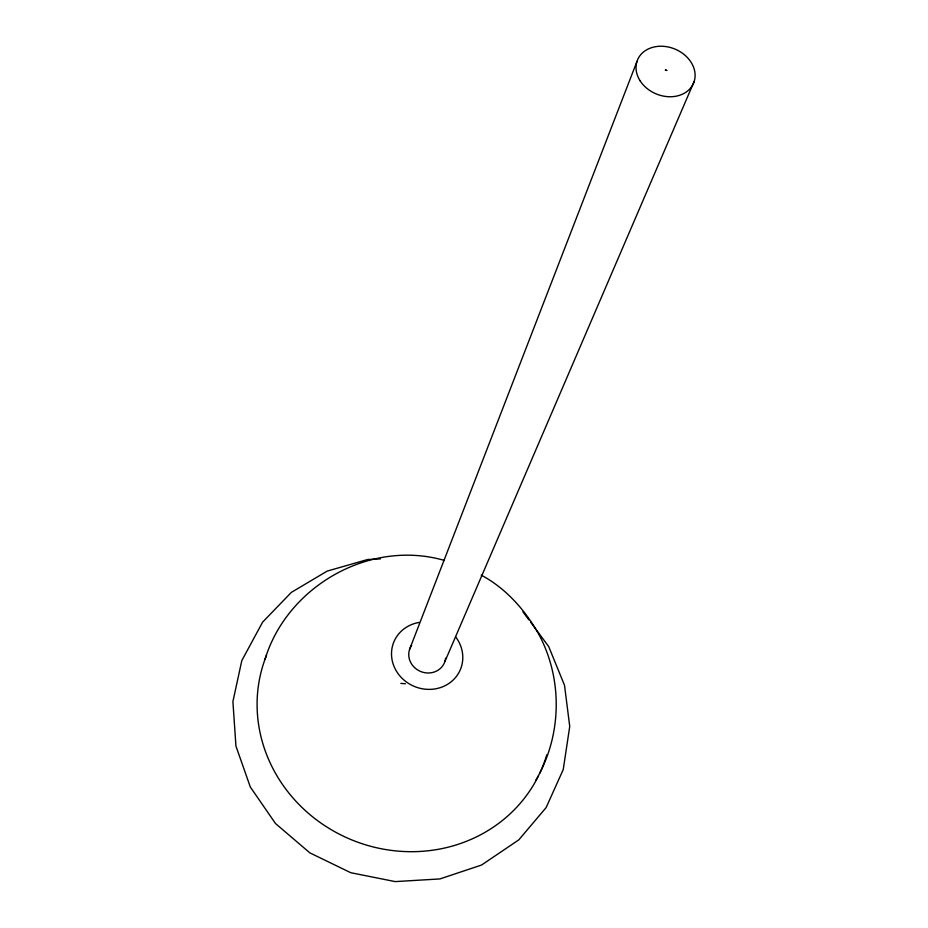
<?xml version="1.0" encoding="UTF-8"?>
<svg xmlns="http://www.w3.org/2000/svg" width="928" height="928" viewBox="0 0 928 928"><rect width="100%" height="100%" fill="white"/><g stroke="black" fill="none" stroke-linecap="round" stroke-linejoin="round"><path stroke-width="1.39" d="M265.037 659.216C287.413 585.928 370.121 538.89 444.431 560.442M409.561 649.438L636.991 61.376M444.93 661.467L694.214 81.339M535.688 780.436C561.985 736.113 563.122 679.087 538.518 633.766C524.946 609.847 505.679 588.155 481.226 575.128M380.376 558.9L367.627 559.514L327.19 571.103L291.369 592.366L262.612 622.131L241.814 660.585L232.905 701.568L235.944 746.089L250.316 787.014L275.512 823.53L309.824 852.844L350.738 872.703L395.224 881.6L439.93 878.932L481.562 865.035L518.81 839.852L546.128 807.58L563.238 769.567L569.734 726.438L564.514 685.282L548.68 646.538L530.677 622.224M400.838 683.391L405.443 683.762M522.916 611.819L528.948 619.916M445.626 658.138A18.688 17.296 22.2 0 1 421.242 671.733A18.688 17.296 22.2 0 1 411.58 645.401M455.694 636.956A36.018 33.327 22.2 0 1 444.326 686.059A36.018 33.327 22.2 0 1 393.832 665.921A36.018 33.327 22.2 0 1 419.27 622.421M538.588 775.692A148.851 139.444 22.2 0 1 347.687 838.158A148.851 139.444 22.2 0 1 266.533 655.307M546.778 754.777A148.851 139.444 22.2 0 1 539.818 773.14M665.422 69.994L666.722 70.447L665.422 69.994M640.216 80.968A30.322 24.302 22.2 0 0 691.383 87.023A30.322 24.302 22.2 0 0 665.086 46.481A30.322 24.302 22.2 0 0 640.216 80.968"/></g></svg>
